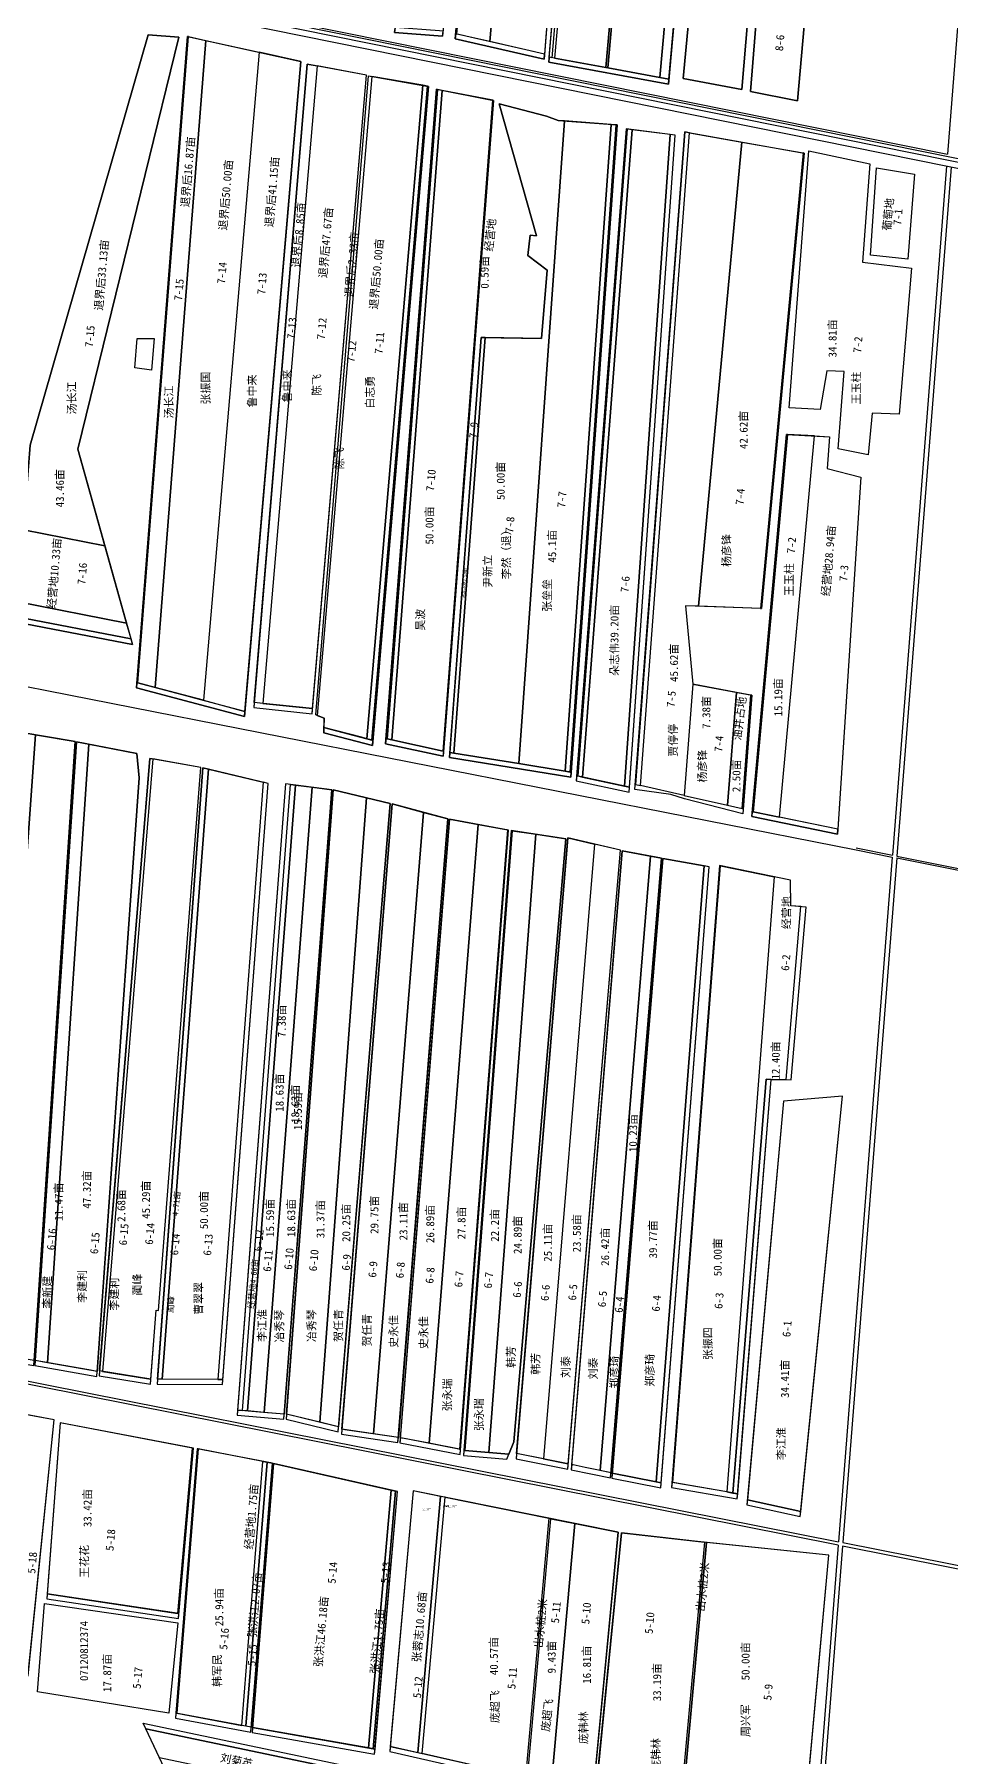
# Model space of a CAD drawing. Extents: x 546685 to 552006, y 4976723 to 4983341.
# Drawn here: x 549746 to 550660, y 4977651 to 4979367 of the extents above; entities that cross this region are included whole.
import ezdxf
from ezdxf.enums import TextEntityAlignment as Align

# ---------------------------------------------------------------- set-up
doc = ezdxf.new("R2010")
doc.units = 0
doc.header["$LTSCALE"] = 10
for name, color, linetype in [('2019-4-5', 7, 'CONTINUOUS'), ('2020-3-23', 4, 'CONTINUOUS'), ('2021新职工', 4, 'CONTINUOUS'), ('2022年', 2, 'CONTINUOUS'), ('出水桩', 2, 'CONTINUOUS'), ('地块名称', 7, 'CONTINUOUS'), ('地籍号', 6, 'CONTINUOUS'), ('承包户', 6, 'CONTINUOUS'), ('林带', 3, 'CONTINUOUS'), ('油井占地', 2, 'CONTINUOUS'), ('测地框', 7, 'CONTINUOUS'), ('经营地名称面积', 2, 'CONTINUOUS'), ('经营地块', 1, 'CONTINUOUS'), ('路林渠', 7, 'CONTINUOUS'), ('身份地块', 1, 'CONTINUOUS'), ('身份地面积', 2, 'CONTINUOUS')]:
    doc.layers.add(name, color=color, linetype=linetype)
doc.styles.add('宋体', font='SimSun.ttf')
doc.styles.add('楷体', font='SimSun.ttf', dxfattribs={"width": 0.8})

msp = doc.modelspace()

# ---------------------------------------------------------------- linework, layer by layer
at = {"layer": '2019-4-5', "color": 3, "linetype": 'Continuous', "flags": 128}
for points in [[(550257, 4979998.7), (550304.7, 4979990.4), (550254.8, 4979348), (550200.1, 4979360.3)], [(549735.4, 4978873.8), (549816.5, 4978858.1), (549789.6, 4978954.3), (549890.2, 4979364.9), (549859.7, 4979367.2), (549741.9, 4978958.2)], [(549899.8, 4979365.4), (549917, 4979361.6), (549866.4, 4978716.8), (549849.3, 4978721.4)], [(549974, 4977945.9), (549909.3, 4977958.4), (549888.1, 4977694.9), (549952.8, 4977682.8)], [(549978.3, 4977945.1), (549983.5, 4977944.1), (549962.3, 4977681), (549957.1, 4977682)], [(549984.6, 4977943.8), (550101.7, 4977917.3), (550079.3, 4977660.4), (549963.5, 4977680.7)], [(550101.7, 4977917.3), (550106.2, 4977916.3), (550083.8, 4977659.6), (550079.3, 4977660.4)]]:
    msp.add_lwpolyline(points, close=True, dxfattribs=at)
at = {"layer": '2019-4-5', "color": 3, "linetype": 'Continuous', "const_width": 0.3, "flags": 128}
msp.add_lwpolyline([(550322.4, 4979988.2), (550317.3, 4979989.3), (550262, 4979344.3), (550264.8, 4979343.8)], close=True, dxfattribs=at)
at = {"layer": '2020-3-23', "color": 1, "linetype": 'Continuous', "flags": 128}
for points in [[(550373.2, 4979977.2), (550322.4, 4979988.2), (550264.8, 4979343.8), (550315.7, 4979334.4)], [(550274.5, 4979281.5), (550268.2, 4979281.9), (550256.7, 4979286), (550209.4, 4979298.3), (550246.6, 4979167), (550240.4, 4979167.6), (550238.1, 4979147.3), (550257.4, 4979132.6), (550251.6, 4979064.7), (550195.7, 4979065.5), (550164.4, 4978651.6), (550229.1, 4978641)], [(549732.5, 4978672.3), (549747.4, 4978669.8), (549702.8, 4978053.5), (549687.9, 4978056)]]:
    msp.add_lwpolyline(points, close=True, dxfattribs=at)
at = {"layer": '2021新职工', "color": 1, "linetype": 'Continuous', "flags": 128}
for points in [[(550077.4, 4979326.8), (550028, 4979336.2), (549973.8, 4978701), (550023.5, 4978695.8)], [(550079.2, 4979326.3), (550082.6, 4979325.7), (550028.2, 4978689), (550026.8, 4978689.5)], [(549867.4, 4978096.4), (549869.8, 4978096.3), (549912, 4978637.2), (549864.2, 4978645.8), (549814, 4978035.5), (549862.3, 4978027.9)], [(550222.4, 4978574.1), (550246.2, 4978570.6), (550199.3, 4977954.7), (550175.4, 4977956.6)], [(550246.2, 4978570.6), (550275.8, 4978566.2), (550224.2, 4977965.3), (550219.3, 4977953), (550199.3, 4977954.7)]]:
    msp.add_lwpolyline(points, close=True, dxfattribs=at)
for points, elevation in [([(549914.2, 4978636.7), (549919.8, 4978635.4), (549873.6, 4978027.9), (549869, 4978027.9)], 291.2), ([(550133.9, 4978592.5), (550158.2, 4978586), (550109, 4977969.6), (550084.2, 4977973.3)], 291.4), ([(550160, 4978585.6), (550188.7, 4978580.3), (550139.7, 4977963.9), (550111, 4977969.5)], 291.3), ([(550188.7, 4978580.3), (550217.7, 4978575), (550169.9, 4977958), (550139.7, 4977963.9)], 291.3), ([(550277.8, 4978567.2), (550304.5, 4978560.8), (550253.8, 4977948.3), (550226.9, 4977953.6)], 291.1)]:
    msp.add_lwpolyline(points, close=True, dxfattribs=dict(at, elevation=elevation))
at = {"layer": '2022年', "color": 4, "linetype": 'Continuous', "flags": 128}
for points in [[(550385.8, 4979505.9), (550348.7, 4979509.6), (550355.6, 4979590.8), (550401.6, 4979585.6), (550431.4, 4979964.5), (550375.1, 4979976.7), (550317.7, 4979334.1), (550369.6, 4979324.5)], [(550379.9, 4979267.8), (550342.1, 4979272.6), (550292.7, 4978627.7), (550334.6, 4978618.6)], [(550151.1, 4977911), (550123.7, 4977916.5), (550100.9, 4977662), (550128.3, 4977655.8)]]:
    msp.add_lwpolyline(points, close=True, dxfattribs=at)
at = {"layer": '2022年', "color": 4, "linetype": 'Continuous', "elevation": 291.4, "flags": 128}
msp.add_lwpolyline([(550123.7, 4977916.5), (550100.9, 4977662)], dxfattribs=at)
at = {"layer": '2022年', "color": 5, "linetype": 'Continuous', "flags": 128}
msp.add_lwpolyline([(550155.5, 4977910.1), (550151.1, 4977911), (550128.3, 4977655.8), (550132.7, 4977654.8)], close=True, dxfattribs=at)
at = {"layer": '出水桩', "color": 2, "linetype": 'Continuous', "flags": 128}
for points in [[(550375.1, 4979976.7), (550373.2, 4979977.2), (550315.7, 4979334.4), (550317.7, 4979334.1)], [(549899.8, 4979365.4), (549898.8, 4979365.6), (549848.3, 4978721.6), (549849.3, 4978721.4)], [(550139.2, 4979315.7), (550138.2, 4979315.9), (550082.6, 4978664.5), (550083.6, 4978664.3)], [(550147.9, 4979312.7), (550146.9, 4979312.9), (550096.7, 4978666), (550097.7, 4978665.8)], [(550147.9, 4979312.7), (550146.9, 4979312.9), (550096.7, 4978666), (550097.7, 4978665.8)], [(550327, 4979277.4), (550326, 4979277.5), (550280.3, 4978632.6), (550281.3, 4978632.5)], [(550337.1, 4979273.2), (550336.1, 4979273.4), (550286.8, 4978629), (550287.8, 4978628.8)], [(550513.5, 4979249.2), (550512.5, 4979249.4), (550470, 4978795.6), (550471, 4978795.6)], [(550497, 4978969.1), (550496, 4978969.1), (550461.8, 4978593.2), (550462.8, 4978593)], [(550461.5, 4978709.1), (550460.5, 4978709.3), (550451.7, 4978596.2), (550452.7, 4978596)], [(550218.7, 4978574.8), (550217.7, 4978575), (550169.9, 4977958), (550170.9, 4977957.8)], [(550222.4, 4978574.1), (550221.5, 4978574.3), (550174.4, 4977956.7), (550175.4, 4977956.6)], [(550430, 4978539.2), (550429, 4978539.4), (550381.8, 4977924.9), (550382.7, 4977924.8)], [(549909.3, 4977958.4), (549908.3, 4977958.5), (549887.1, 4977695.1), (549888.1, 4977694.9)], [(549904.8, 4977958.9), (549903.8, 4977959.1), (549889.2, 4977794.5), (549890.2, 4977794.3)], [(550108.1, 4977915.8), (550106.2, 4977916.3), (550083.8, 4977659.6), (550085.8, 4977659.3)], [(550261, 4977888.8), (550259, 4977889.2), (550235.9, 4977631.2), (550237.9, 4977630.7)], [(550416.2, 4977865.2), (550414.2, 4977865.4), (550389.9, 4977600.4), (550391.8, 4977600)]]:
    msp.add_lwpolyline(points, close=True, dxfattribs=at)
at = {"layer": '林带', "color": 3, "linetype": 'Continuous', "flags": 128}
for points in [[(550150, 4979371), (550105.9, 4979374.5), (550105.1, 4979369.5), (550153.1, 4979365.8), (550153.6, 4979370.7)], [(550184.9, 4979363.8), (550166.2, 4979368), (550165.8, 4979363), (550254.4, 4979343), (550254.8, 4979348), (550236.1, 4979352.2)], [(550317.7, 4979334.1), (550315.7, 4979334.4), (550264.8, 4979343.8), (550259.3, 4979344.8), (550258.9, 4979339.8), (550378.2, 4979317.9), (550378.6, 4979322.9), (550369.6, 4979324.5)], [(549728.7, 4978787.3), (549728.3, 4978782), (549844.1, 4978759.6), (549842.5, 4978765.2)], [(549729.9, 4978802.1), (549728.7, 4978787.3), (549842.5, 4978765.2), (549838, 4978781.1)], [(549899.9, 4978708), (549848.3, 4978721.6), (549847.9, 4978716.5), (549955.7, 4978688), (549956.1, 4978693.1), (549905.7, 4978706.4)], [(549971.3, 4978701.3), (549965.2, 4978702), (549964.8, 4978697), (550023.1, 4978690.8), (550023.5, 4978695.8)], [(550072.1, 4978667.3), (550034.8, 4978676.9), (550034.8, 4978671.7), (550083.2, 4978659.2), (550083.6, 4978664.3), (550077.7, 4978665.8)], [(550102.6, 4978664.7), (550096.7, 4978666), (550096.3, 4978660.9), (550153.8, 4978648.5), (550154.2, 4978653.5), (550153.6, 4978653.6)], [(550164.4, 4978651.6), (550160.4, 4978652.2), (550160, 4978647.2), (550280.9, 4978627.5), (550281.3, 4978632.5), (550275.3, 4978633.5), (550229.1, 4978641)], [(550286.8, 4978629), (550286.4, 4978624), (550339.2, 4978612.5), (550339.5, 4978617.5)], [(550462.8, 4978593), (550461.8, 4978593.2), (550461.4, 4978588.2), (550546.8, 4978570.9), (550547.1, 4978575.9)], [(549746.8, 4978046.4), (549746.5, 4978041.3), (549808.3, 4978030.6), (549808.7, 4978035.6), (549800.3, 4978037.1)], [(549862.3, 4978027.9), (549811.1, 4978036), (549810.7, 4978031), (549861.9, 4978022.9)], [(549934.1, 4978027.6), (549873.6, 4978027.9), (549871.3, 4978027.9), (549869, 4978027.9), (549868.7, 4978022.9), (549933.7, 4978022.6)], [(549978.5, 4977994.3), (549970.6, 4977995), (549962.8, 4977995.7), (549948.7, 4977997), (549948.3, 4977992), (549994.7, 4977987.8), (549995.1, 4977992.8)], [(549997.5, 4977993), (549997.2, 4977987.9), (550048.9, 4977975.2), (550049.3, 4977980.3), (550046.4, 4977981)], [(550109, 4977969.6), (550055.8, 4977977.4), (550052.6, 4977977.9), (550052.2, 4977972.9), (550108.6, 4977964.6)], [(550116.7, 4977968.4), (550111, 4977969.5), (550110.6, 4977964.4), (550170.5, 4977952.8), (550170.9, 4977957.8)], [(550174.4, 4977956.7), (550174, 4977951.7), (550217.3, 4977948.2), (550219.3, 4977953)], [(550278.3, 4977943.3), (550226.9, 4977953.6), (550226.5, 4977948.6), (550277.8, 4977938.3)], [(550310, 4977936.8), (550306.9, 4977937.4), (550295.1, 4977939.8), (550283.2, 4977942.3), (550281.8, 4977942.6), (550281.4, 4977937.6), (550320.6, 4977929.5), (550321, 4977934.5)], [(550322.2, 4977934.2), (550321.8, 4977929.2), (550370.7, 4977919.5), (550371.1, 4977924.5)], [(550381.8, 4977924.9), (550381.4, 4977919.9), (550446.9, 4977908.5), (550447.3, 4977913.5), (550436.3, 4977915.4)], [(550510.2, 4977896), (550456.9, 4977907.5), (550456.4, 4977902.5), (550509.7, 4977891)], [(549758.8, 4977813.8), (549758.4, 4977808.8), (549889.7, 4977789.3), (549890.2, 4977794.3)], [(549887.1, 4977695.1), (549886.7, 4977690.1), (549961.9, 4977676), (549962.3, 4977681)], [(549963.5, 4977680.7), (549963.1, 4977675.7), (550085.3, 4977654.3), (550085.8, 4977659.3), (550083.8, 4977659.6)], [(550237.9, 4977630.7), (550235.9, 4977631.2), (550228.4, 4977632.9), (550100.9, 4977662), (550100.5, 4977657), (550302.9, 4977610.8), (550303.3, 4977615.8), (550253.8, 4977627.1)]]:
    msp.add_lwpolyline(points, close=True, dxfattribs=at)
at = {"layer": '林带', "color": 3, "linetype": 'Continuous', "elevation": 291.7, "flags": 128}
msp.add_lwpolyline([(550202.9, 4977612.1), (550203.2, 4977606.9), (549857.3, 4977679.5), (549854.6, 4977685.2)], close=True, dxfattribs=at)
at = {"layer": '油井占地', "color": 2, "linetype": 'Continuous', "flags": 128}
for points in [[(550394.9, 4979505), (550385.8, 4979505.9), (550369.6, 4979324.5), (550378.6, 4979322.9)], [(550195.7, 4979065.5), (550191.7, 4979065.6), (550160.4, 4978652.2), (550164.4, 4978651.6)], [(550460.5, 4978709.3), (550446, 4978712), (550437.2, 4978599.5), (550451.7, 4978596.2)]]:
    msp.add_lwpolyline(points, close=True, dxfattribs=at)
at = {"layer": '测地框', "linetype": 'Continuous', "flags": 128}
for points, elevation in [([(550223, 4980004.6), (550304.7, 4979990.4), (550254.4, 4979343), (550165.8, 4979363)], 289.5), ([(550314.7, 4979989.9), (550431.4, 4979964.5), (550401.6, 4979585.6), (550355.6, 4979590.8), (550348.7, 4979509.6), (550394.9, 4979505), (550378.2, 4979317.9), (550258.9, 4979339.8)], 290.1), ([(550153.2, 4979895.7), (550192.5, 4979893), (550189.2, 4979854.9), (550202.7, 4979853.1), (550176.8, 4979572.3), (550165.3, 4979494.4), (550153.1, 4979365.8), (550105.1, 4979369.5), (550125.3, 4979501.6), (550132.7, 4979577)], 289.7), ([(550413.7, 4979541.6), (550469.4, 4979525.2), (550451.3, 4979312.7), (550392.8, 4979323.6)], 260.7), ([(550477.2, 4979525.5), (550519.7, 4979518.1), (550517.8, 4979501.7), (550524.6, 4979499.7), (550507, 4979301.5), (550460.2, 4979310.5)], 260.6), ([(549844.1, 4978759.6), (549728.3, 4978782), (549741.9, 4978958.2), (549859.7, 4979367.2), (549890.2, 4979364.9), (549789.6, 4978954.3)], 290.3), ([(549955.7, 4978688), (549847.9, 4978716.5), (549898.8, 4979365.6), (550011.7, 4979340.5)], 290.1), ([(550077.4, 4979326.8), (550018.2, 4979338), (549964.8, 4978697), (550023.1, 4978690.8)], 290.3), ([(550083.2, 4978659.2), (550034.8, 4978671.7), (550034.9, 4978686.3), (550026.8, 4978689.5), (550079.2, 4979326.3), (550139.2, 4979315.7)], 290.4), ([(550153.8, 4978648.5), (550096.3, 4978660.9), (550146.9, 4979312.9), (550203.7, 4979301.7)], 290.6), ([(550209.4, 4979298.3), (550256.7, 4979286), (550268.2, 4979281.9), (550327, 4979277.4), (550280.9, 4978627.5), (550160, 4978647.2), (550191.7, 4979065.6), (550251.6, 4979064.7), (550257.4, 4979132.6), (550238.1, 4979147.3), (550240.4, 4979167.6), (550246.6, 4979167)], 290.2), ([(550384.9, 4979267.2), (550336.1, 4979273.4), (550286.4, 4978624), (550339.2, 4978612.5)], 290.3), ([(550394.5, 4979270.4), (550513.5, 4979249.2), (550471, 4978795.6), (550395.3, 4978798.3), (550402.6, 4978720.3), (550461.5, 4978709.1), (550452.3, 4978590.9), (550394.4, 4978606.1), (550380.6, 4978610.3), (550344.9, 4978615.3)], 290.5), ([(550518.3, 4979251.5), (550579, 4979238.7), (550571.6, 4979140.5), (550620.6, 4979134.7), (550608.2, 4978989.2), (550581.5, 4978990.3), (550577.3, 4978948.7), (550547.3, 4978954.7), (550553.6, 4979031.6), (550536, 4979032.2), (550529.5, 4978993.7), (550498.6, 4978995.6)], 290.6), ([(550585.7, 4979234.7), (550623.4, 4979228.4), (550616.8, 4979143.5), (550579.7, 4979147.7)], 261), ([(550461.4, 4978588.2), (550496, 4978969.1), (550538.9, 4978966.7), (550536.5, 4978935), (550569.9, 4978926.4), (550546.8, 4978570.9)], 290.9), ([(549786.7, 4978663.1), (549731.5, 4978672.5), (549686.6, 4978051.1), (549745.6, 4978041.5)], 291.3), ([(549850.7, 4978626.8), (549848.2, 4978651), (549788.2, 4978662.6), (549746.5, 4978041.3), (549808.3, 4978030.6)], 290.9), ([(549912, 4978637.2), (549861.3, 4978646.3), (549810.7, 4978031), (549861.9, 4978022.9), (549867.4, 4978096.4), (549869.8, 4978096.3)], 291.2), ([(549979.2, 4978621.4), (549914.2, 4978636.7), (549868.7, 4978022.9), (549933.7, 4978022.6)], 291.2), ([(550042.8, 4978615), (549996.6, 4978620.9), (549948.3, 4977992), (549994.7, 4977987.8)], 291.5), ([(550100.9, 4978601.4), (550044.1, 4978615), (549997.2, 4977987.9), (550048.9, 4977975.2)], 291.4), ([(550158.2, 4978586), (550102.7, 4978600.9), (550052.2, 4977972.9), (550108.6, 4977964.6)], 291.4), ([(550218.7, 4978574.8), (550160, 4978585.6), (550110.6, 4977964.4), (550170.5, 4977952.8)], 291.3), ([(550275.8, 4978566.2), (550221.5, 4978574.3), (550174, 4977951.7), (550217.3, 4977948.2), (550224.2, 4977965.3)], 291), ([(550330.5, 4978554.7), (550277.8, 4978567.2), (550226.5, 4977948.6), (550277.8, 4977938.3)], 291.1), ([(550371.4, 4978546.8), (550332, 4978554.2), (550281.4, 4977937.6), (550320.6, 4977929.5)], 291.3), ([(550418.9, 4978538.3), (550372.6, 4978546.6), (550321.8, 4977929.2), (550370.7, 4977919.5)], 291.1), ([(550515.4, 4978498.2), (550500.2, 4978499.5), (550500, 4978525), (550429, 4978539.4), (550381.4, 4977919.9), (550446.9, 4977908.5), (550480.8, 4978326.5), (550500.7, 4978326)], 291.1), ([(550551.9, 4978309.7), (550492.8, 4978304.9), (550456.4, 4977902.5), (550509.7, 4977891)], 291.6), ([(549765.8, 4977987.2), (549702.2, 4977999.1), (549680.2, 4977744), (549739.9, 4977732.4)], 291.1), ([(549772, 4977984.2), (549758.4, 4977808.8), (549889.7, 4977789.3), (549904.8, 4977958.9)], 291.1), ([(549983.5, 4977944.1), (549908.3, 4977958.5), (549886.7, 4977690.1), (549961.9, 4977676)], 291.4), ([(550108.1, 4977915.8), (549984.6, 4977943.8), (549963.1, 4977675.7), (550085.3, 4977654.3)], 291.3), ([(550328.1, 4977875.3), (550123.7, 4977916.5), (550100.5, 4977657), (550302.9, 4977610.8)], 291.4), ([(550538.3, 4977852.3), (550407.3, 4977866.1), (550331.4, 4977874.8), (550305.4, 4977611.6), (550512.5, 4977571.6)], 291.5), ([(549880.1, 4977695), (549749.4, 4977716.3), (549756.2, 4977804.4), (549889.3, 4977785.2)], 291.5), ([(549854.6, 4977685.2), (550202.9, 4977612.1), (550208.1, 4977530.2), (549902.2, 4977584)], 292)]:
    msp.add_lwpolyline(points, close=True, dxfattribs=dict(at, elevation=elevation))
at = {"layer": '测地框', "color": 7, "linetype": 'Continuous', "elevation": 290.2, "flags": 128}
msp.add_lwpolyline([(549848.7, 4979064.7), (549865.5, 4979064.7), (549862.8, 4979033.1), (549846.3, 4979035.5)], close=True, dxfattribs=at)
at = {"layer": '经营地块', "color": 5, "linetype": 'Continuous', "flags": 128}
for points, elevation in [([(550314.7, 4979989.9), (550317.3, 4979989.3), (550262, 4979344.3), (550259.3, 4979344.8)], 290.1), ([(549880.1, 4977695), (549749.4, 4977716.3), (549756.2, 4977804.4), (549889.3, 4977785.2)], 291.5)]:
    msp.add_lwpolyline(points, close=True, dxfattribs=dict(at, elevation=elevation))
for points in [[(550203.7, 4979301.7), (550203.1, 4979301.9), (550153.6, 4978653.6), (550154.2, 4978653.5)], [(549735.4, 4978873.8), (549729.9, 4978802.1), (549838, 4978781.1), (549816.5, 4978858.1)], [(550001.6, 4978620.2), (550006.5, 4978619.6), (549958.7, 4977996.1), (549953.7, 4977996.5)], [(550510.4, 4978498.6), (550500.2, 4978499.5), (550500, 4978525), (550483.5, 4978528.4), (550436.3, 4977915.4), (550442.3, 4977914.3), (550475.8, 4978326.7), (550495.7, 4978326.2)], [(549974, 4977945.9), (549978.3, 4977945.1), (549957.1, 4977682), (549952.8, 4977682.8)]]:
    msp.add_lwpolyline(points, close=True, dxfattribs=at)
at = {"layer": '经营地块', "color": 2, "linetype": 'Continuous', "elevation": 261, "flags": 128}
msp.add_lwpolyline([(550585.7, 4979234.7), (550623.4, 4979228.4), (550616.8, 4979143.5), (550579.7, 4979147.7)], close=True, dxfattribs=at)
at = {"layer": '路林渠', "color": 4, "linetype": 'Continuous', "flags": 128}
for points, elevation in [([(550710.9, 4979938.6), (550656.6, 4979248.1)], 289.3), ([(551880, 4978998.7), (549450.4, 4979489.4)], 292.5), ([(549450.7, 4979491.4), (550656.6, 4979248.1)], 290.9), ([(550655.6, 4979236.3), (550601.5, 4978549.9)], 289.3), ([(550660, 4979235.4), (550606, 4978549)], 289.3), ([(549376.7, 4978789.1), (550565.4, 4978555.2)], 290.8), ([(550601.4, 4978548), (550547.7, 4977865.9)], 289.3), ([(550605.8, 4978547.1), (550552.1, 4977865)], 289.3), ([(550565.3, 4978557.1), (550601.5, 4978549.9)], 293.3), ([(550565.4, 4978555.2), (550601.4, 4978548)], 290.8), ([(550605.8, 4978547.1), (551880, 4978292.3)], 290.8), ([(550606, 4978549), (551880, 4978294.2)], 293.3), ([(550547.4, 4977862.4), (549324, 4978105.3)], 292.9), ([(549324.2, 4978108.2), (550547.7, 4977865.9)], 292), ([(550547.4, 4977862.4), (550492.9, 4977170.4)], 289.3), ([(550551.8, 4977861.5), (550497.3, 4977169.5)], 289.3), ([(550976.3, 4977777.2), (550551.8, 4977861.5)], 292.9), ([(550552.1, 4977865), (550976.6, 4977780.9)], 292)]:
    msp.add_lwpolyline(points, dxfattribs=dict(at, elevation=elevation))
at = {"layer": '路林渠', "linetype": 'Continuous', "flags": 128}
for points, elevation in [([(551880, 4978995.1), (549432.9, 4979489.3)], 292.3), ([(551880, 4978989), (549434.2, 4979483)], 292.2)]:
    msp.add_lwpolyline(points, dxfattribs=dict(at, elevation=elevation))
at = {"layer": '路林渠', "color": 3, "linetype": 'Continuous', "flags": 128}
for points in [[(550138.2, 4979315.9), (550133.3, 4979316.8), (550077.7, 4978665.8), (550082.6, 4978664.5)], [(550152.8, 4979311.7), (550147.9, 4979312.7), (550097.7, 4978665.8), (550102.6, 4978664.7)], [(550326, 4979277.5), (550321.1, 4979277.9), (550275.3, 4978633.5), (550280.3, 4978632.6)], [(550287.8, 4978628.8), (550292.7, 4978627.7), (550342.1, 4979272.6), (550337.1, 4979273.2)], [(550384.9, 4979267.2), (550379.9, 4979267.8), (550334.6, 4978618.6), (550339.5, 4978617.5)], [(550399.4, 4979269.6), (550394.5, 4979270.4), (550345.3, 4978620.3), (550350.3, 4978619.2)], [(549979.2, 4978621.4), (549974.3, 4978622.6), (549929.1, 4978027.6), (549934.1, 4978027.6)], [(550001.6, 4978620.2), (549996.6, 4978620.9), (549948.7, 4977997), (549953.7, 4977996.5)], [(550418.9, 4978538.3), (550413.9, 4978539.2), (550366.1, 4977925.5), (550371.1, 4977924.5)], [(550480.8, 4978326.5), (550475.8, 4978326.7), (550442.3, 4977914.3), (550447.3, 4977913.5)]]:
    msp.add_lwpolyline(points, close=True, dxfattribs=at)
at = {"layer": '路林渠', "color": 3, "linetype": 'Continuous', "elevation": 290.2, "flags": 128}
msp.add_lwpolyline([(550209.4, 4979298.3), (550256.7, 4979286), (550268.2, 4979281.9), (550327, 4979277.4), (550280.9, 4978627.5), (550160, 4978647.2), (550191.7, 4979065.6), (550251.6, 4979064.7), (550257.4, 4979132.6), (550238.1, 4979147.3), (550240.4, 4979167.6), (550246.6, 4979167)], close=True, dxfattribs=at)
at = {"layer": '身份地块', "color": 1, "linetype": 'Continuous', "flags": 128}
for points in [[(550224, 4980004.5), (550257, 4979998.7), (550200.1, 4979360.3), (550167.2, 4979367.8)], [(549917, 4979361.6), (549970.1, 4979349.8), (549914.6, 4978704.1), (549866.4, 4978716.8)], [(550011.7, 4979340.5), (549970.1, 4979349.8), (549914.6, 4978704.1), (549956.1, 4978693.1)], [(550028.2, 4978689), (550034.9, 4978686.3), (550034.8, 4978676.9), (550077.7, 4978665.8), (550133.3, 4979316.8), (550082.6, 4979325.7)], [(550203.1, 4979301.9), (550152.8, 4979311.7), (550102.6, 4978664.7), (550153.6, 4978653.6)], [(550321.1, 4979277.9), (550274.5, 4979281.5), (550229.1, 4978641), (550275.3, 4978633.5)], [(550399.4, 4979269.6), (550451.5, 4979260.3), (550408.2, 4978797.9), (550395.3, 4978798.3), (550402.6, 4978720.3), (550394, 4978609.3), (550350.3, 4978619.2)], [(550451.5, 4979260.3), (550512.5, 4979249.4), (550470, 4978795.6), (550408.2, 4978797.9)], [(550523.7, 4978967.5), (550497, 4978969.1), (550462.8, 4978593), (550489.1, 4978587.7)], [(550446, 4978712), (550402.6, 4978720.3), (550394, 4978609.3), (550437.2, 4978599.5)], [(549747.4, 4978669.8), (549786.7, 4978663.1), (549745.9, 4978046.5), (549702.8, 4978053.5)], [(549919.8, 4978635.4), (549974.3, 4978622.6), (549929.1, 4978027.6), (549873.6, 4978027.9)], [(550006.5, 4978619.6), (550023.1, 4978617.5), (549975.2, 4977994.6), (549958.7, 4977996.1)], [(550023.1, 4978617.5), (550042.8, 4978615), (549995.1, 4977992.8), (549975.2, 4977994.6)], [(550224.2, 4977965.3), (550275.8, 4978566.2), (550222.4, 4978574.1), (550175.4, 4977956.6), (550219.3, 4977953)], [(550330.5, 4978554.7), (550304.5, 4978560.8), (550253.8, 4977948.3), (550278.3, 4977943.3)], [(550413.9, 4978539.2), (550372.6, 4978546.6), (550322.2, 4977934.2), (550366.1, 4977925.5)], [(550430, 4978539.2), (550483.5, 4978528.4), (550436.3, 4977915.4), (550382.7, 4977924.8)], [(550551.9, 4978309.7), (550492.8, 4978304.9), (550456.9, 4977907.5), (550510.2, 4977896)], [(549765.8, 4977987.2), (549722.3, 4977995.4), (549697, 4977745.9), (549740.4, 4977737.4)], [(549903.8, 4977959.1), (549772, 4977984.2), (549758.8, 4977813.8), (549889.2, 4977794.5)], [(550106.2, 4977916.3), (549984.6, 4977943.8), (549963.5, 4977680.7), (550083.8, 4977659.6)], [(550261, 4977888.8), (550284.9, 4977884), (550261.7, 4977625.3), (550237.9, 4977630.7)], [(550284.9, 4977884), (550328.1, 4977875.3), (550303.3, 4977615.8), (550261.7, 4977625.3)], [(550538.3, 4977852.3), (550416.2, 4977865.2), (550391.8, 4977600), (550512.9, 4977576.6)], [(549857.3, 4977679.5), (550203.2, 4977606.9), (550204.9, 4977580.3), (549870.9, 4977650.5)]]:
    msp.add_lwpolyline(points, close=True, dxfattribs=at)
at = {"layer": '身份地块', "color": 2, "linetype": 'Continuous', "flags": 128}
for points in [[(550469.4, 4979525.2), (550413.7, 4979541.6), (550392.8, 4979323.6), (550451.3, 4979312.7)], [(550524.6, 4979499.7), (550517.8, 4979501.7), (550519.7, 4979518.1), (550477.2, 4979525.5), (550460.2, 4979310.5), (550507, 4979301.5)]]:
    msp.add_lwpolyline(points, close=True, dxfattribs=at)
at = {"layer": '身份地块', "color": 1, "linetype": 'Continuous', "flags": 128}
for points, elevation in [([(550018.2, 4979338), (550028, 4979336.2), (549973.8, 4978701), (549965.2, 4978702)], 290.3), ([(550518.3, 4979251.5), (550579, 4979238.7), (550571.6, 4979140.5), (550620.6, 4979134.7), (550608.2, 4978989.2), (550581.5, 4978990.3), (550577.3, 4978948.7), (550547.3, 4978954.7), (550553.6, 4979031.6), (550536, 4979032.2), (550529.5, 4978993.7), (550498.6, 4978995.6)], 290.6), ([(549788.2, 4978662.6), (549800.5, 4978660.3), (549759.1, 4978044.2), (549746.8, 4978046.4)], 290.9), ([(549800.5, 4978660.3), (549848.2, 4978651), (549850.7, 4978626.8), (549808.7, 4978035.6), (549759.1, 4978044.2)], 290.9), ([(549861.3, 4978646.3), (549864.2, 4978645.8), (549814, 4978035.5), (549811.1, 4978036)], 291.2), ([(550044.1, 4978615), (550077.1, 4978607.1), (550030.6, 4977984.9), (549997.5, 4977993)], 291.4), ([(550077.1, 4978607.1), (550100.9, 4978601.4), (550049.3, 4977980.3), (550030.6, 4977984.9)], 291.4), ([(550102.7, 4978600.9), (550133.9, 4978592.5), (550084.2, 4977973.3), (550052.6, 4977977.9)], 291.4), ([(550160, 4978585.6), (550217.7, 4978575), (550169.9, 4977958), (550116.7, 4977968.4), (550111, 4977969.5)], 291.3), ([(550332, 4978554.2), (550360.4, 4978548.9), (550310.1, 4977936.7), (550306.9, 4977937.4), (550295.1, 4977939.8), (550283.2, 4977942.3), (550281.8, 4977942.6)], 291.3), ([(550360.4, 4978548.9), (550371.4, 4978546.8), (550321, 4977934.5), (550310.1, 4977936.7)], 291.3), ([(550372.6, 4978546.6), (550413.9, 4978539.2), (550366.1, 4977925.5), (550322.2, 4977934.2)], 291.1), ([(550155.5, 4977910.1), (550259, 4977889.2), (550235.9, 4977631.2), (550132.7, 4977654.8)], 291.4), ([(550331.4, 4977874.8), (550414.2, 4977865.4), (550389.9, 4977600.4), (550305.9, 4977616.6)], 291.5)]:
    msp.add_lwpolyline(points, close=True, dxfattribs=dict(at, elevation=elevation))
at = {"layer": '身份地块', "color": 5, "linetype": 'Continuous', "flags": 128}
msp.add_lwpolyline([(550523.7, 4978967.5), (550538.9, 4978966.7), (550536.5, 4978935), (550569.9, 4978926.4), (550547.1, 4978575.9), (550489.1, 4978587.7)], close=True, dxfattribs=at)

# ---------------------------------------------------------------- texts
at = {"layer": '2019-4-5', "color": 3, "linetype": 'Continuous', "style": '宋体'}
for s, rotation, p in [('退界后16.87亩', 85, (549900.2, 4979194.8)), ('退界后33.13亩', 85, (549814.1, 4979092.1)), ('43.46亩', 90, (549775.6, 4978896.4)), ('张洪江2.07亩', 85, (549967, 4977770.1)), ('25.94亩', 90, (549934.4, 4977781.7)), ('张洪江46.18亩', 85, (550033, 4977740.7)), ('张洪江1.75亩', 85, (550089.1, 4977733.8))]:
    msp.add_text(s, height=8, rotation=rotation, dxfattribs=at).set_placement(p)
for s, rotation, p in [('7-15', 85, (549890.3, 4979113.2)), ('汤长江', 90, (549783.2, 4979005.3)), ('汤长江', 90, (549880, 4979001.2)), ('6-8', 85, (550110.9, 4978136.5)), ('6-8', 85, (550140.6, 4978131.2)), ('5-14', 85, (550043.4, 4977834.9)), ('5-13', 85, (550096.4, 4977835.2)), ('5-16', 85, (549935.4, 4977769.1)), ('5-15', 85, (549963.6, 4977752.9)), ('韩军民', 90, (549928.2, 4977737.5))]:
    msp.add_text(s, height=8, rotation=rotation, dxfattribs=at).set_placement(p, align=Align.MIDDLE)
at = {"layer": '2020-3-23', "color": 1, "linetype": 'Continuous', "style": '宋体'}
msp.add_text('尹新立', height=8, rotation=90, dxfattribs=at).set_placement((550197.8, 4978832.6), align=Align.MIDDLE)
at = {"layer": '2021新职工', "color": 4, "linetype": 'Continuous', "style": '宋体'}
for s, height, rotation, p in [('退界后47.67亩', 8, 85, (550037.6, 4979124.4)), ('退界后2.33亩', 8, 85, (550063.7, 4979105.1)), ('45.29亩', 8, 90, (549861.4, 4978187.5)), ('4.71亩', 6, 84.9331, (549889.5, 4978190.2)), ('23.11亩', 8, 90, (550118, 4978166.1)), ('26.89亩', 8, 90, (550144.7, 4978163.4)), ('27.8亩', 8, 90, (550175.9, 4978167.1)), ('22.2亩', 8, 90, (550209.2, 4978164.7, 291.3)), ('24.89亩', 8, 90, (550231.9, 4978152.5)), ('25.11亩', 8, 90, (550262, 4978144.8))]:
    msp.add_text(s, height=height, rotation=rotation, dxfattribs=at).set_placement(p)
for s, height, rotation, p in [('陈飞', 8, 90, (550027.3, 4979018.3)), ('陈飞', 8, 90, (550050.1, 4978945.3)), ('蔺峰', 8, 90, (549848.5, 4978122)), ('蔺峰', 6, 87.9571, (549881.9, 4978102.2)), ('史永佳', 8, 90, (550104, 4978075.4)), ('史永佳', 8, 90, (550133.9, 4978074.2)), ('韩芳', 8, 90, (550221.2, 4978049.9)), ('韩芳', 8, 90, (550245.6, 4978043.1, 291.3)), ('张永瑞', 8, 90, (550157.6, 4978012.1)), ('张永瑞', 8, 90, (550189.2, 4977992.4))]:
    msp.add_text(s, height=height, rotation=rotation, dxfattribs=at).set_placement(p, align=Align.MIDDLE)
at = {"layer": '2022年', "color": 4, "linetype": 'Continuous', "style": '宋体'}
for s, rotation, p in [('朵志伟39.20亩', 90, (550328.4, 4978728.4)), ('张蓉志10.68亩', 85, (550131, 4977745.4))]:
    msp.add_text(s, height=8, rotation=rotation, dxfattribs=at).set_placement(p)
at = {"layer": '2022年', "color": 4, "linetype": 'Continuous', "style": '楷体', "width": 0.8}
msp.add_text('10.34亩', height=2, dxfattribs=at).set_placement((550132.9, 4977897.1))
at = {"layer": '2022年', "color": 5, "linetype": 'Continuous', "style": '楷体', "width": 0.8}
msp.add_text('经营地1.70亩', height=2, dxfattribs=at).set_placement((550153.4, 4977900.1))
at = {"layer": '出水桩', "color": 2, "linetype": 'Continuous', "style": '宋体'}
for p in [(550412.1, 4977820.9), (550250.6, 4977784.6)]:
    msp.add_text('出水桩2米', height=8, rotation=84.2492, dxfattribs=at).set_placement(p, align=Align.MIDDLE)
at = {"layer": '地块名称', "color": 1, "linetype": 'Continuous', "style": '宋体'}
for s, p in [('8-6', (550489.2, 4979359.1)), ('7-1', (550607, 4979185.6)), ('7-14', (549933.1, 4979129.9)), ('7-13', (549973.1, 4979119.3)), ('7-13', (550002.9, 4979074.9)), ('7-12', (550032.6, 4979074.4)), ('7-12', (550062.3, 4979051.7)), ('7-11', (550090.1, 4979060.1)), ('7-2', (550567, 4979058.4)), ('7-9', (550184.2, 4978973.3)), ('7-10', (550141.5, 4978923.4)), ('7-7', (550271.9, 4978904.2)), ('7-4', (550449.7, 4978907)), ('7-8', (550220.2, 4978879)), ('7-2', (550500.9, 4978858.6)), ('7-16', (549793.9, 4978830.3)), ('7-3', (550553.2, 4978830.8)), ('7-6', (550335.1, 4978819.8)), ('7-5', (550381.1, 4978705.4)), ('7-4', (550428.6, 4978660.8)), ('6-2', (550495.2, 4978442.8)), ('6-16', (549763.4, 4978167.2)), ('6-15', (549806.5, 4978163.3)), ('6-15', (549835.3, 4978172)), ('6-14', (549861.3, 4978172.6)), ('6-14', (549886.4, 4978162.1)), ('6-13', (549919.3, 4978161.8)), ('6-12', (549969.9, 4978166)), ('6-11', (549979, 4978145.7)), ('6-10', (550000, 4978147.7)), ('6-10', (550024.7, 4978146.2)), ('6-9', (550057.2, 4978144.2)), ('6-9', (550083.6, 4978137.2)), ('6-7', (550169.4, 4978127.5)), ('6-7', (550198.9, 4978126.4)), ('6-6', (550227.8, 4978117.1)), ('6-6', (550255.5, 4978113.9)), ('6-5', (550282.9, 4978114.4)), ('6-5', (550312.5, 4978107.7)), ('6-4', (550329.3, 4978102.1)), ('6-4', (550366.3, 4978103.3)), ('6-3', (550428.7, 4978106)), ('6-1', (550496.5, 4978077.9)), ('5-18', (549822, 4977867.6)), ('5-18', (549744, 4977844.9)), ('5-11', (550266.1, 4977795.4)), ('5-10', (550296.3, 4977794.5)), ('5-10', (550359.5, 4977784.9)), ('5-17', (549849.1, 4977730.2)), ('5-11', (550222.6, 4977729.9)), ('5-12', (550128.5, 4977720.9)), ('5-9', (550477.6, 4977716))]:
    msp.add_text(s, height=8, rotation=85, dxfattribs=at).set_placement(p, align=Align.MIDDLE)
at = {"layer": '地块名称', "color": 3, "linetype": 'Continuous', "style": '宋体'}
msp.add_text('7-15', height=8, rotation=85, dxfattribs=at).set_placement((549801.5, 4979066.8), align=Align.MIDDLE)
at = {"layer": '地籍号', "color": 7, "linetype": 'Continuous', "style": '宋体'}
msp.add_text('07120812374', height=8, rotation=90, dxfattribs=at).set_placement((549795.7, 4977757), align=Align.MIDDLE)
at = {"layer": '承包户', "color": 1, "linetype": 'Continuous', "style": '宋体'}
for s, rotation, p in [('葡萄地', 85, (550597.2, 4979188.2)), ('张振国', 90, (549916.7, 4979015.2)), ('鲁中来', 90, (549963, 4979012.3)), ('鲁中来', 90, (549997.8, 4979017.3)), ('白志勇', 90, (550080.4, 4979011)), ('王玉柱', 90, (550565.2, 4979015.2)), ('李然（退）', 90, (550216.4, 4978852.1)), ('杨彦锋', 90, (550435.9, 4978853.4)), ('王玉柱', 90, (550498.3, 4978824.3)), ('张垒垒', 90, (550257.1, 4978808.7)), ('吴波', 90, (550130.7, 4978784.4)), ('贾停停', 90, (550382.7, 4978664.3)), ('杨彦锋', 90, (550411.7, 4978638.5)), ('李建利', 90, (549793.5, 4978120.2)), ('李新建', 90, (549758.7, 4978114.4)), ('李建利', 90, (549825.6, 4978112.5)), ('曹翠翠', 90, (549909.6, 4978108.2)), ('李江淮', 90, (549972.9, 4978081.2)), ('冶秀琴', 90, (549990.2, 4978080.6)), ('冶秀琴', 90, (550022.3, 4978081.1)), ('贺任青', 90, (550049.1, 4978081.2)), ('贺任青', 90, (550077.5, 4978076.6)), ('张振四', 90, (550417.3, 4978063.1)), ('刘泰', 90, (550275.6, 4978040)), ('刘泰', 90, (550302.9, 4978038.5)), ('郑彦琦', 90, (550324.1, 4978034.7)), ('郑彦琦', 90, (550359.4, 4978036.7)), ('李江淮', 90, (550490.4, 4977963.5)), ('王花花', 90, (549795.7, 4977846.3)), ('庞超飞', 90, (550205, 4977701.5)), ('庞超飞', 84.0103, (550257.1, 4977693)), ('庞韩林', 90, (550293.4, 4977680.6)), ('周兴军', 90, (550455.1, 4977687.6)), ('庞韩林', 90, (550365.5, 4977653.9)), ('刘菊英', 347.5964, (549947.8, 4977647.7))]:
    msp.add_text(s, height=8, rotation=rotation, dxfattribs=at).set_placement(p, align=Align.MIDDLE)
at = {"layer": '油井占地', "color": 1, "linetype": 'Continuous', "style": '宋体'}
for s, height, rotation, p in [('油井占地2.50亩', 3, 86.7301, (550174.8, 4978820.8)), ('油井占地', 8, 82.5337, (550448.9, 4978686))]:
    msp.add_text(s, height=height, rotation=rotation, dxfattribs=at).set_placement(p, align=Align.MIDDLE)
msp.add_text('2.50亩', height=8, rotation=90, dxfattribs=at).set_placement((550450, 4978612.6))
at = {"layer": '经营地名称面积', "linetype": 'Continuous', "style": '宋体'}
msp.add_text('经营地', height=8, rotation=83.9224, dxfattribs=at).set_placement((550200.4, 4979167.7), align=Align.MIDDLE)
for s, p in [('0.59亩', (550199, 4979114.2)), ('45.1亩', (550266.3, 4978841.3)), ('17.87亩', (549822.7, 4977716.1))]:
    msp.add_text(s, height=8, rotation=90, dxfattribs=at).set_placement(p)
at = {"layer": '经营地名称面积', "color": 1, "linetype": 'Continuous', "style": '宋体'}
for s, p in [('50.00亩', (550215, 4978903.7)), ('50.00亩', (550144, 4978859.3)), ('7.38亩', (549996.8, 4978368.3))]:
    msp.add_text(s, height=8, rotation=90, dxfattribs=at).set_placement(p)
at = {"layer": '经营地块', "color": 5, "linetype": 'Continuous', "style": '宋体'}
msp.add_text('经营地', height=8, rotation=90, dxfattribs=at).set_placement((550495.6, 4978492.5), align=Align.MIDDLE)
msp.add_text('12.40亩', height=8, rotation=90, dxfattribs=at).set_placement((550489.2, 4978326.3))
at = {"layer": '身份地面积', "color": 1, "linetype": 'Continuous', "style": '宋体'}
for s, rotation, p in [('退界后50.00亩', 85, (549937.9, 4979171.9)), ('退界后41.15亩', 85, (549984, 4979174.9)), ('退界后8.85亩', 85, (550010.8, 4979134.8)), ('退界后50.00亩', 85, (550088.1, 4979093.2)), ('34.81亩', 90, (550545.8, 4979045.7)), ('42.62亩', 90, (550457.2, 4978954.4)), ('45.62亩', 90, (550387.8, 4978722.4)), ('15.19亩', 90, (550491.7, 4978688.1)), ('7.38亩', 90, (550420, 4978675.7)), ('18.63亩', 90, (549994.6, 4978294.2, 291.5)), ('18.63亩', 90, (549994.6, 4978294.2, 291.5)), ('18.63亩', 90, (550010.2, 4978283.1, 291.4)), ('18.63亩', 90, (550010.2, 4978283.1, 291.4)), ('15.59亩', 90, (550012.8, 4978275.9)), ('10.23亩', 90, (550347, 4978254)), ('11.47亩', 90, (549774.4, 4978185.5, 290.9)), ('47.32亩', 90, (549802.5, 4978197.7)), ('2.68亩', 90, (549836.8, 4978184.5, 290.9)), ('50.00亩', 90, (549919.2, 4978177.2)), ('15.59亩', 90, (549985.1, 4978169.5)), ('18.63亩', 90, (550006.2, 4978169.4)), ('31.37亩', 90, (550035.3, 4978168.2)), ('20.25亩', 90, (550061, 4978164.5)), ('29.75亩', 90, (550089.1, 4978172.5)), ('23.58亩', 90, (550290.9, 4978154.1)), ('39.77亩', 90, (550366.9, 4978148.1)), ('26.42亩', 90, (550319.1, 4978140.7)), ('50.00亩', 90, (550431.3, 4978130.3)), ('34.41亩', 90, (550498.4, 4978009.1)), ('33.42亩', 90, (549803.1, 4977880.4)), ('40.57亩', 90, (550208.2, 4977732.9)), ('9.43亩', 90, (550265.8, 4977734.6)), ('16.81亩', 90, (550300.9, 4977724.3)), ('50.00亩', 90, (550459.1, 4977727.7)), ('33.19亩', 90, (550370.9, 4977706.9))]:
    msp.add_text(s, height=8, rotation=rotation, dxfattribs=at).set_placement(p)
at = {"layer": '身份地面积', "color": 5, "linetype": 'Continuous', "style": '宋体'}
for s, height, p in [('经营地28.94亩', 8, (550538.8, 4978807.5)), ('经营地10.33亩', 8, (549766.9, 4978794.9)), ('经营地4.66亩', 6, (549964.9, 4978097.7)), ('经营地1.75亩', 8, (549963.7, 4977857.9))]:
    msp.add_text(s, height=height, rotation=85, dxfattribs=at).set_placement(p)

doc.saveas('drawing.dxf')
